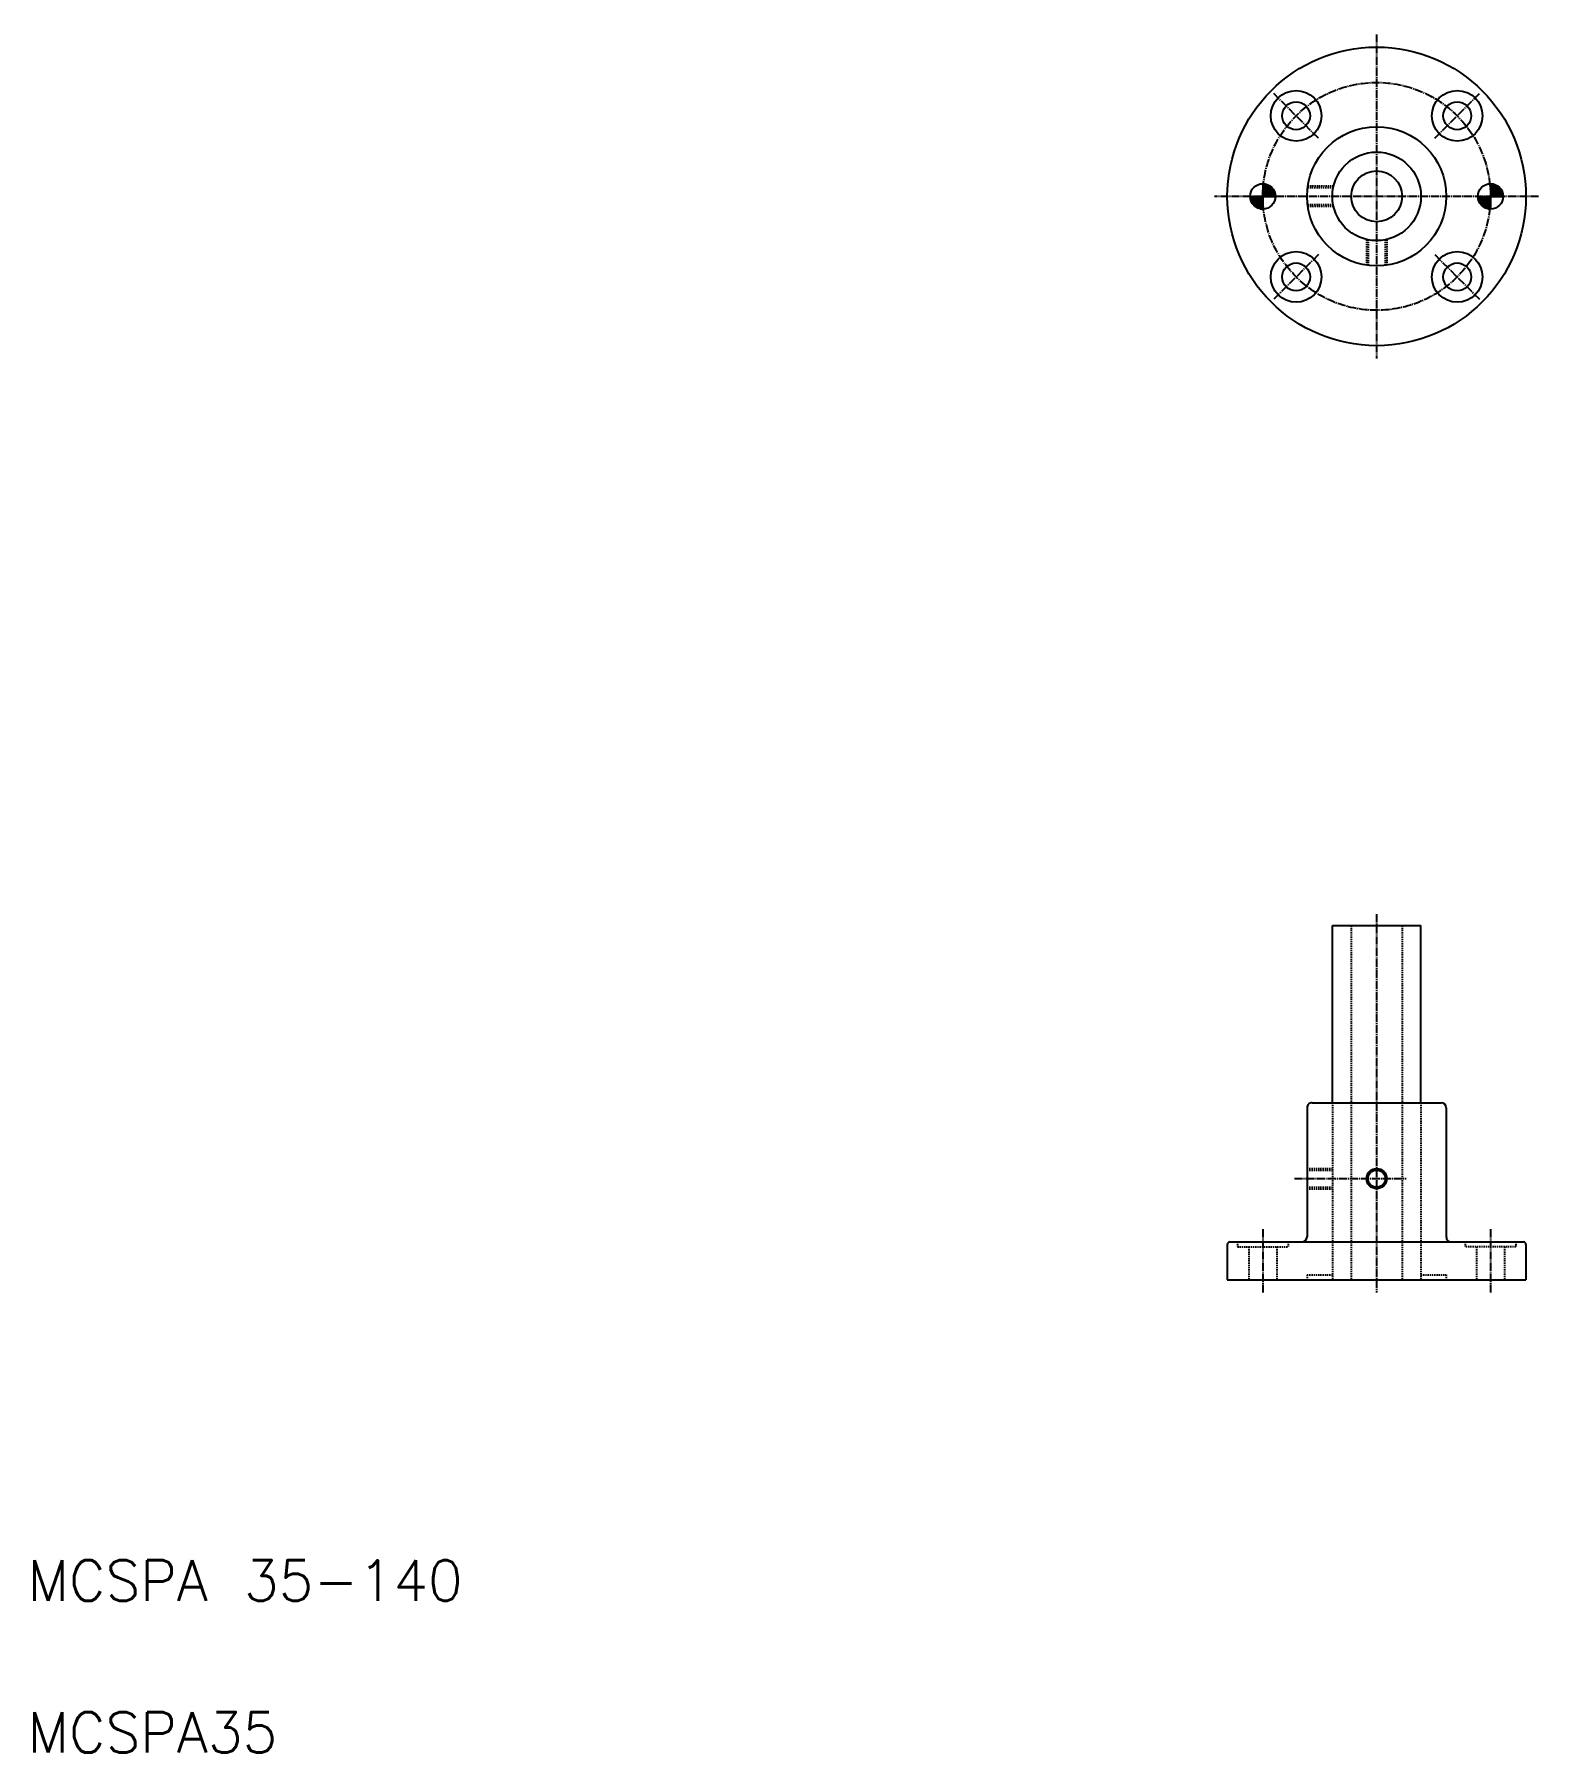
# Model space of a CAD drawing. Extents: x 43 to 637, y 40 to 719.
import ezdxf

# ---------------------------------------------------------------- set-up
doc = ezdxf.new("R2010")
doc.units = 0
doc.header["$LTSCALE"] = 0.25
doc.linetypes.add('CENTER', pattern=[17.5, 13, -1.5, 1.5, -1.5])
doc.linetypes.add('DASHED', pattern=[3.5, 2, -1.5])
doc.layers.get('0').update_dxf_attribs({"linetype": 'CONTINUOUS'})
doc.layers.add('CENTER', color=1, linetype='CENTER')
doc.styles.get("Standard").update_dxf_attribs({"font": 'txt', "bigfont": 'BIGFONT'})

msp = doc.modelspace()

# ---------------------------------------------------------------- linework, layer by layer
for p, q in [((528.05, 659.82), (528.05, 649.82)), ((528.05, 659.73), (529.03, 659.73)), ((528.05, 659.38), (530.12, 659.38)), ((528.05, 659.03), (530.76, 659.03)), ((528.05, 658.68), (531.23, 658.68)), ((550.93, 658.83), (550.93, 658.83)), ((553.47, 658.83), (553.47, 658.83)), ((618.05, 659.82), (618.05, 649.82)), ((618.05, 659.73), (619.03, 659.73)), ((618.05, 659.38), (620.12, 659.38)), ((618.05, 659.03), (620.76, 659.03)), ((618.05, 658.68), (621.23, 658.68)), ((523.05, 654.82), (533.05, 654.82)), ((523.06, 654.48), (528.05, 654.48)), ((523.1, 654.13), (528.05, 654.13)), ((523.16, 653.78), (528.05, 653.78)), ((523.25, 653.43), (528.05, 653.43)), ((523.36, 653.08), (528.05, 653.08)), ((523.51, 652.73), (528.05, 652.73)), ((523.69, 652.38), (528.05, 652.38)), ((523.9, 652.03), (528.05, 652.03)), ((524.16, 651.68), (528.05, 651.68)), ((528.05, 658.33), (531.62, 658.33)), ((528.05, 657.98), (531.93, 657.98)), ((528.05, 657.63), (532.19, 657.63)), ((528.05, 657.28), (532.4, 657.28)), ((528.05, 656.93), (532.58, 656.93)), ((528.05, 656.58), (532.73, 656.58)), ((528.05, 656.23), (532.85, 656.23)), ((528.05, 655.88), (532.94, 655.88)), ((528.05, 655.53), (533, 655.53)), ((528.05, 655.18), (533.03, 655.18)), ((528.05, 654.83), (533.05, 654.83)), ((613.05, 654.82), (623.05, 654.82)), ((613.06, 654.48), (618.05, 654.48)), ((613.1, 654.13), (618.05, 654.13)), ((613.16, 653.78), (618.05, 653.78)), ((613.25, 653.43), (618.05, 653.43)), ((613.36, 653.08), (618.05, 653.08)), ((613.51, 652.73), (618.05, 652.73)), ((613.69, 652.38), (618.05, 652.38)), ((613.9, 652.03), (618.05, 652.03)), ((614.16, 651.68), (618.05, 651.68)), ((618.05, 658.33), (621.62, 658.33)), ((618.05, 657.98), (621.93, 657.98)), ((618.05, 657.63), (622.19, 657.63)), ((618.05, 657.28), (622.4, 657.28)), ((618.05, 656.93), (622.58, 656.93)), ((618.05, 656.58), (622.73, 656.58)), ((618.05, 656.23), (622.85, 656.23)), ((618.05, 655.88), (622.94, 655.88)), ((618.05, 655.53), (623, 655.53)), ((618.05, 655.18), (623.03, 655.18)), ((618.05, 654.83), (623.05, 654.83)), ((524.47, 651.33), (528.05, 651.33)), ((524.85, 650.98), (528.05, 650.98)), ((525.33, 650.63), (528.05, 650.63)), ((525.97, 650.28), (528.05, 650.28)), ((527.04, 649.93), (528.05, 649.93)), ((614.47, 651.33), (618.05, 651.33)), ((614.85, 650.98), (618.05, 650.98)), ((615.33, 650.63), (618.05, 650.63)), ((615.97, 650.28), (618.05, 650.28)), ((617.04, 649.93), (618.05, 649.93)), ((555.55, 296.76), (555.55, 366.76)), ((555.55, 366.76), (590.55, 366.76)), ((590.55, 296.76), (590.55, 366.76)), ((545.55, 294.76), (545.55, 243.76)), ((547.55, 296.76), (598.55, 296.76)), ((600.55, 294.76), (600.55, 243.76)), ((514.05, 240.76), (514.05, 226.76)), ((515.05, 241.76), (631.05, 241.76)), ((632.05, 240.76), (632.05, 226.76)), ((514.05, 226.76), (632.05, 226.76))]:
    msp.add_line(p, q)
at = {"color": 3, "linetype": 'DASHED'}
for p, q in [((556.01, 658.83), (545.84, 658.83)), ((555.88, 658.23), (545.76, 658.23)), ((555.88, 651.43), (545.76, 651.43)), ((556.01, 650.83), (545.84, 650.83)), ((569.05, 637.79), (569.05, 627.62)), ((569.65, 637.66), (569.65, 627.54)), ((576.45, 637.66), (576.45, 627.54)), ((577.05, 637.79), (577.05, 627.62)), ((563, 366.76), (563, 226.76)), ((583.1, 366.76), (583.1, 226.76)), ((555.55, 296.76), (555.55, 226.76)), ((590.55, 296.76), (590.55, 226.76)), ((545.55, 270.76), (555.55, 270.76)), ((545.55, 270.16), (555.55, 270.16)), ((545.55, 263.36), (555.55, 263.36)), ((545.55, 262.76), (555.55, 262.76)), ((518.05, 241.76), (518.05, 239.76)), ((518.05, 239.76), (538.05, 239.76)), ((522.55, 239.76), (522.55, 226.76)), ((533.55, 239.76), (533.55, 226.76)), ((538.05, 241.76), (538.05, 239.76)), ((608.05, 241.76), (608.05, 239.76)), ((628.05, 239.76), (608.05, 239.76)), ((612.55, 239.76), (612.55, 226.76)), ((623.55, 239.76), (623.55, 226.76)), ((628.05, 241.76), (628.05, 239.76)), ((545.55, 228.76), (555.55, 228.76)), ((545.55, 228.76), (545.55, 226.76)), ((590.55, 228.76), (600.55, 228.76)), ((600.55, 228.76), (600.55, 226.76))]:
    msp.add_line(p, q, dxfattribs=at)
for centre, radius in [((573.05, 654.83), 59), ((541.23, 686.65), 10), ((604.87, 686.65), 10), ((541.23, 686.65), 5.5), ((604.87, 686.65), 5.5), ((573.05, 654.83), 27.5), ((573.05, 654.83), 17.5), ((528.05, 654.82), 5), ((573.05, 654.83), 10.05), ((618.05, 654.82), 5), ((541.23, 623.01), 10), ((604.87, 623.01), 10), ((541.23, 623.01), 5.5), ((604.87, 623.01), 5.5), ((573.05, 266.76), 3.4)]:
    msp.add_circle(centre, radius)
at = {"color": 3}
msp.add_circle((573.05, 266.76), 4, dxfattribs=at)
for centre, radius, start, end in [((547.55, 294.76), 2, 90, 180.00001), ((598.55, 294.76), 2, 0, 90), ((515.05, 240.76), 1, 90, 180.00001), ((543.55, 243.76), 2, 270, 0), ((602.55, 243.76), 2, 179.99999, 270), ((631.05, 240.76), 1, 0, 90)]:
    msp.add_arc(centre, radius, start, end)
at = {"layer": 'CENTER', "color": 1, "linetype": 'CENTER'}
for p, q in [((573.05, 718.83), (573.05, 590.83)), ((550.07, 677.81), (532.39, 695.48)), ((596.03, 677.81), (613.71, 695.48)), ((637.05, 654.83), (509.05, 654.83)), ((550.07, 631.85), (532.39, 614.17)), ((596.03, 631.85), (613.71, 614.17)), ((573.05, 371.2), (573.05, 221.76)), ((540.55, 266.76), (584.65, 266.76)), ((528.05, 246.76), (528.05, 221.76)), ((618.05, 246.76), (618.05, 221.76))]:
    msp.add_line(p, q, dxfattribs=at)
msp.add_circle((573.05, 654.83), 45, dxfattribs=at)

# ---------------------------------------------------------------- texts
for s, p in [('MCSPA 35-140', (40, 100)), ('MCSPA35', (40, 40))]:
    msp.add_text(s, height=16).set_placement(p)

doc.saveas('drawing.dxf')
